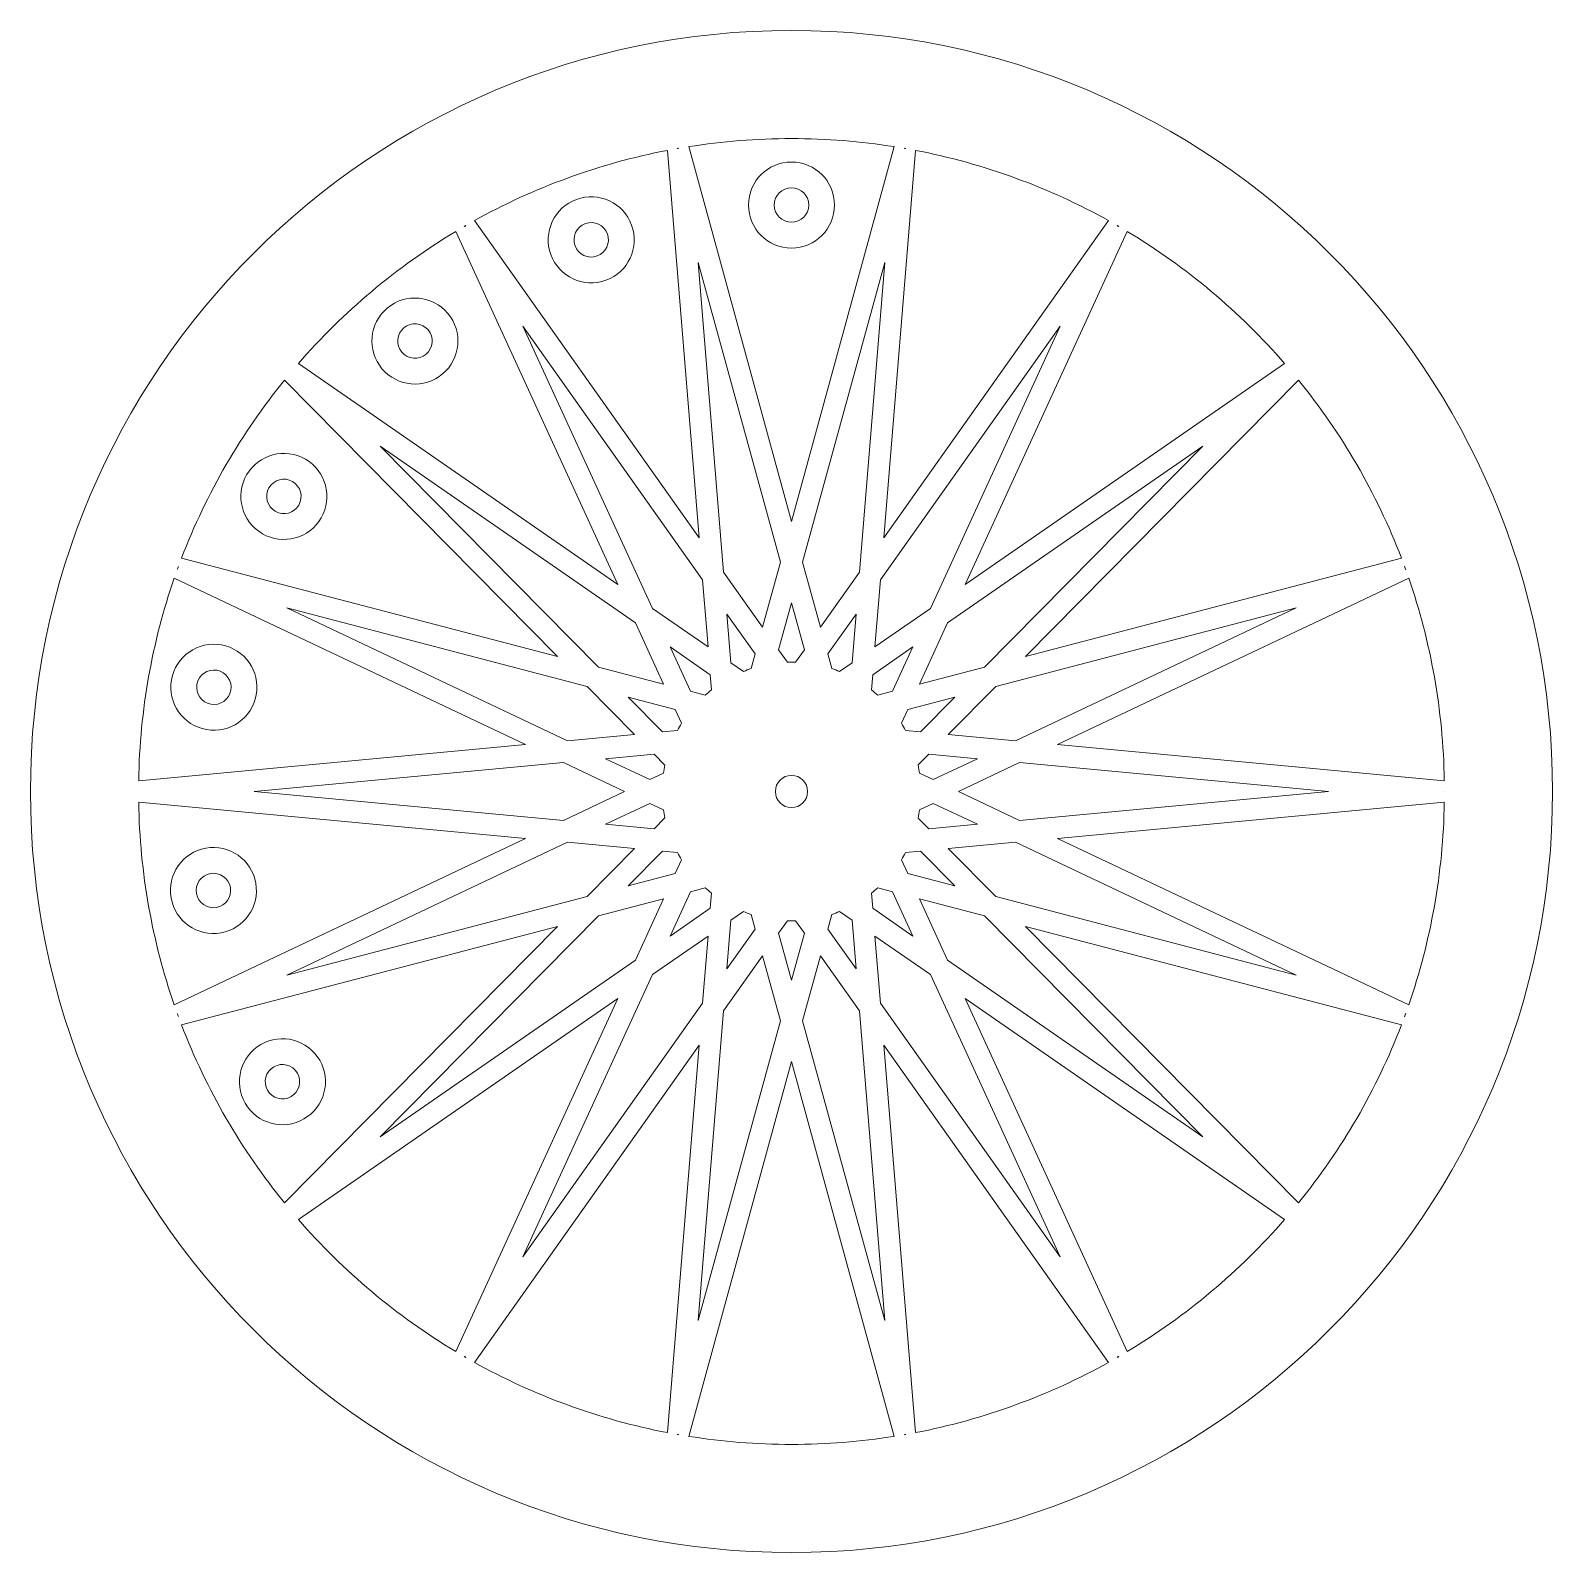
# Model space of a CAD drawing. Header units: millimetres. Extents: x -291 to 272, y -361 to 387.
# Drawn here: x -280.1 to -138.6, y 97.8 to 239.4 of the extents above; entities that cross this region are included whole.
import ezdxf

# ---------------------------------------------------------------- set-up
doc = ezdxf.new("R2010")
doc.units = ezdxf.units.MM
doc.header["$MEASUREMENT"] = 0
doc.layers.add('ChristianiaBike', color=7, linetype='Continuous')

msp = doc.modelspace()

# ---------------------------------------------------------------- linework, layer by layer
at = {"layer": 'ChristianiaBike', "color": 1, "lineweight": 9}
for points, knots in [([(-209.3331, 239.3659), (-248.417, 239.3659), (-280.1002, 207.6821), (-280.1002, 168.5988), (-280.1002, 168.5988), (-280.1002, 129.5156), (-248.417, 97.8318), (-209.3331, 97.8318), (-209.3331, 97.8318), (-170.2485, 97.8318), (-138.5657, 129.5156), (-138.5657, 168.5988), (-138.5657, 168.5988), (-138.5657, 207.6821), (-170.2485, 239.3659), (-209.3331, 239.3659)], [0, 0, 0, 0, 0.2, 0.2, 0.2, 0.2, 0.4, 0.4, 0.4, 0.4, 0.6, 0.6, 0.6, 0.6, 1, 1, 1, 1]), ([(-218.8861, 228.5618), (-215.7734, 229.0537), (-212.5836, 229.3121), (-209.3331, 229.3121), (-209.3331, 229.3121), (-206.0823, 229.3121), (-202.8922, 229.0537), (-199.7799, 228.5618)], [0, 0, 0, 0, 0.33333333, 0.33333333, 0.33333333, 0.33333333, 1, 1, 1, 1]), ([(-219.8035, 228.4095), (-219.8035, 228.4095), (-219.8758, 228.3898), (-219.8758, 228.3898), (-219.8758, 228.3898), (-219.8758, 228.3898), (-219.9688, 228.3823), (-219.9688, 228.3823)], [0, 0, 0, 0, 0.33333333, 0.33333333, 0.33333333, 0.33333333, 1, 1, 1, 1]), ([(-199.7799, 228.5618), (-199.7799, 228.5618), (-209.3331, 193.7143), (-209.3331, 193.7143), (-209.3331, 193.7143), (-209.3331, 193.7143), (-218.8861, 228.5618), (-218.8861, 228.5618)], [0, 0, 0, 0, 0.33333333, 0.33333333, 0.33333333, 0.33333333, 1, 1, 1, 1]), ([(-179.8469, 221.6788), (-179.8469, 221.6788), (-200.7438, 192.1977), (-200.7438, 192.1977), (-200.7438, 192.1977), (-200.7438, 192.1977), (-197.8014, 228.2135), (-197.8014, 228.2135)], [0, 0, 0, 0, 0.33333333, 0.33333333, 0.33333333, 0.33333333, 1, 1, 1, 1]), ([(-209.3331, 227.132), (-211.5421, 227.132), (-213.3329, 225.3409), (-213.3329, 223.1319), (-213.3329, 223.1319), (-213.3329, 220.923), (-211.5421, 219.1318), (-209.3331, 219.1318), (-209.3331, 219.1318), (-207.1238, 219.1318), (-205.333, 220.923), (-205.333, 223.1319), (-205.333, 223.1319), (-205.333, 225.3409), (-207.1238, 227.132), (-209.3331, 227.132)], [0, 0, 0, 0, 0.2, 0.2, 0.2, 0.2, 0.4, 0.4, 0.4, 0.4, 0.6, 0.6, 0.6, 0.6, 1, 1, 1, 1]), ([(-229.3233, 223.6549), (-231.399, 222.8994), (-232.4694, 220.6039), (-231.7135, 218.5279), (-231.7135, 218.5279), (-230.958, 216.4522), (-228.6629, 215.3818), (-226.5869, 216.1374), (-226.5869, 216.1374), (-224.5108, 216.8929), (-223.4408, 219.1883), (-224.1963, 221.264), (-224.1963, 221.264), (-224.9518, 223.34), (-227.2473, 224.4108), (-229.3233, 223.6549)], [0, 0, 0, 0, 0.2, 0.2, 0.2, 0.2, 0.4, 0.4, 0.4, 0.4, 0.6, 0.6, 0.6, 0.6, 1, 1, 1, 1]), ([(-209.3331, 221.532), (-210.2165, 221.532), (-210.933, 222.2483), (-210.933, 223.1319), (-210.933, 223.1319), (-210.933, 224.0156), (-210.2165, 224.7319), (-209.3331, 224.7319), (-209.3331, 224.7319), (-208.4491, 224.7319), (-207.7329, 224.0156), (-207.7329, 223.1319), (-207.7329, 223.1319), (-207.7329, 222.2483), (-208.4491, 221.532), (-209.3331, 221.532)], [0, 0, 0, 0, 0.2, 0.2, 0.2, 0.2, 0.4, 0.4, 0.4, 0.4, 0.6, 0.6, 0.6, 0.6, 1, 1, 1, 1]), ([(-239.6098, 221.2347), (-239.6098, 221.2347), (-239.6896, 221.1782), (-239.6896, 221.1782), (-239.6896, 221.1782), (-239.6896, 221.1782), (-239.7611, 221.1455), (-239.7611, 221.1455)], [0, 0, 0, 0, 0.33333333, 0.33333333, 0.33333333, 0.33333333, 1, 1, 1, 1]), ([(-227.4078, 218.3929), (-228.2381, 218.0908), (-229.1562, 218.5186), (-229.4583, 219.3489), (-229.4583, 219.3489), (-229.7608, 220.1795), (-229.3326, 221.0973), (-228.5023, 221.3994), (-228.5023, 221.3994), (-227.6717, 221.7015), (-226.7536, 221.274), (-226.4515, 220.4434), (-226.4515, 220.4434), (-226.149, 219.6131), (-226.5776, 218.6953), (-227.4078, 218.3929)], [0, 0, 0, 0, 0.2, 0.2, 0.2, 0.2, 0.4, 0.4, 0.4, 0.4, 0.6, 0.6, 0.6, 0.6, 1, 1, 1, 1]), ([(-178.8964, 221.1403), (-178.8964, 221.1403), (-178.9763, 221.1772), (-178.9763, 221.1772), (-178.9763, 221.1772), (-178.9763, 221.1772), (-179.0659, 221.2406), (-179.0659, 221.2406)], [0, 0, 0, 0, 0.33333333, 0.33333333, 0.33333333, 0.33333333, 1, 1, 1, 1]), ([(-240.5586, 220.6739), (-240.5586, 220.6739), (-225.4769, 187.8383), (-225.4769, 187.8383), (-225.4769, 187.8383), (-225.4769, 187.8383), (-255.1896, 208.389), (-255.1896, 208.389)], [0, 0, 0, 0, 0.33333333, 0.33333333, 0.33333333, 0.33333333, 1, 1, 1, 1]), ([(-163.4762, 208.3887), (-163.4762, 208.3887), (-193.1908, 187.8366), (-193.1908, 187.8366), (-193.1908, 187.8366), (-193.1908, 187.8366), (-178.1075, 220.6739), (-178.1075, 220.6739)], [0, 0, 0, 0, 0.33333333, 0.33333333, 0.33333333, 0.33333333, 1, 1, 1, 1]), ([(-212.0279, 183.8833), (-212.0279, 183.8833), (-215.6549, 189.0003), (-215.6549, 189.0003), (-215.6549, 189.0003), (-215.6549, 189.0003), (-218.0065, 217.7882), (-218.0065, 217.7882), (-218.0065, 217.7882), (-218.0065, 217.7882), (-210.3701, 189.9319), (-210.3701, 189.9319), (-210.3701, 189.9319), (-210.3701, 189.9319), (-212.0279, 183.8833), (-212.0279, 183.8833)], [0, 0, 0, 0, 0.2, 0.2, 0.2, 0.2, 0.4, 0.4, 0.4, 0.4, 0.6, 0.6, 0.6, 0.6, 1, 1, 1, 1]), ([(-203.0121, 188.9979), (-203.0121, 188.9979), (-206.6377, 183.8827), (-206.6377, 183.8827), (-206.6377, 183.8827), (-206.6377, 183.8827), (-208.2962, 189.9319), (-208.2962, 189.9319), (-208.2962, 189.9319), (-208.2962, 189.9319), (-200.6598, 217.7872), (-200.6598, 217.7872), (-200.6598, 217.7872), (-200.6598, 217.7872), (-203.0121, 188.9979), (-203.0121, 188.9979)], [0, 0, 0, 0, 0.2, 0.2, 0.2, 0.2, 0.4, 0.4, 0.4, 0.4, 0.6, 0.6, 0.6, 0.6, 1, 1, 1, 1]), ([(-246.9188, 213.5504), (-248.6106, 212.1307), (-248.8315, 209.6075), (-247.4111, 207.9149), (-247.4111, 207.9149), (-245.9913, 206.2234), (-243.4685, 206.0023), (-241.7759, 207.4223), (-241.7759, 207.4223), (-240.0837, 208.8424), (-239.8632, 211.3656), (-241.2833, 213.0571), (-241.2833, 213.0571), (-242.703, 214.7497), (-245.2266, 214.9712), (-246.9188, 213.5504)], [0, 0, 0, 0, 0.2, 0.2, 0.2, 0.2, 0.4, 0.4, 0.4, 0.4, 0.6, 0.6, 0.6, 0.6, 1, 1, 1, 1]), ([(-243.319, 209.261), (-243.996, 208.6932), (-245.0047, 208.7811), (-245.5728, 209.458), (-245.5728, 209.458), (-246.1412, 210.135), (-246.0527, 211.1441), (-245.3757, 211.7121), (-245.3757, 211.7121), (-244.6984, 212.2799), (-243.6897, 212.1924), (-243.1216, 211.5151), (-243.1216, 211.5151), (-242.5531, 210.8381), (-242.642, 209.829), (-243.319, 209.261)], [0, 0, 0, 0, 0.2, 0.2, 0.2, 0.2, 0.4, 0.4, 0.4, 0.4, 0.6, 0.6, 0.6, 0.6, 1, 1, 1, 1]), ([(-217.6038, 188.2907), (-217.6038, 188.2907), (-217.0932, 182.0395), (-217.0932, 182.0395), (-217.0932, 182.0395), (-217.0932, 182.0395), (-222.2516, 185.6073), (-222.2516, 185.6073), (-222.2516, 185.6073), (-222.2516, 185.6073), (-234.3073, 211.8555), (-234.3073, 211.8555), (-234.3073, 211.8555), (-234.3073, 211.8555), (-217.6038, 188.2907), (-217.6038, 188.2907)], [0, 0, 0, 0, 0.2, 0.2, 0.2, 0.2, 0.4, 0.4, 0.4, 0.4, 0.6, 0.6, 0.6, 0.6, 1, 1, 1, 1]), ([(-196.4161, 185.6056), (-196.4161, 185.6056), (-201.5741, 182.0382), (-201.5741, 182.0382), (-201.5741, 182.0382), (-201.5741, 182.0382), (-201.0635, 188.2883), (-201.0635, 188.2883), (-201.0635, 188.2883), (-201.0635, 188.2883), (-184.3596, 211.8534), (-184.3596, 211.8534), (-184.3596, 211.8534), (-184.3596, 211.8534), (-196.4161, 185.6056), (-196.4161, 185.6056)], [0, 0, 0, 0, 0.2, 0.2, 0.2, 0.2, 0.4, 0.4, 0.4, 0.4, 0.6, 0.6, 0.6, 0.6, 1, 1, 1, 1]), ([(-256.4805, 206.8477), (-256.4805, 206.8477), (-231.0841, 181.1569), (-231.0841, 181.1569), (-231.0841, 181.1569), (-231.0841, 181.1569), (-266.0448, 190.3091), (-266.0448, 190.3091)], [0, 0, 0, 0, 0.33333333, 0.33333333, 0.33333333, 0.33333333, 1, 1, 1, 1]), ([(-152.6207, 190.3081), (-152.6207, 190.3081), (-187.5839, 181.1555), (-187.5839, 181.1555), (-187.5839, 181.1555), (-187.5839, 181.1555), (-162.1853, 206.8477), (-162.1853, 206.8477)], [0, 0, 0, 0, 0.33333333, 0.33333333, 0.33333333, 0.33333333, 1, 1, 1, 1]), ([(-259.997, 198.0375), (-261.1012, 196.1245), (-260.446, 193.6781), (-258.5322, 192.5733), (-258.5322, 192.5733), (-256.6195, 191.4694), (-254.1735, 192.1247), (-253.0683, 194.0378), (-253.0683, 194.0378), (-251.9638, 195.9512), (-252.6197, 198.3975), (-254.5328, 199.5013), (-254.5328, 199.5013), (-256.4458, 200.6062), (-258.8926, 199.9513), (-259.997, 198.0375)], [0, 0, 0, 0, 0.2, 0.2, 0.2, 0.2, 0.4, 0.4, 0.4, 0.4, 0.6, 0.6, 0.6, 0.6, 1, 1, 1, 1]), ([(-221.2225, 178.5752), (-221.2225, 178.5752), (-227.2896, 180.1633), (-227.2896, 180.1633), (-227.2896, 180.1633), (-227.2896, 180.1633), (-247.5959, 200.7054), (-247.5959, 200.7054), (-247.5959, 200.7054), (-247.5959, 200.7054), (-223.8404, 184.2747), (-223.8404, 184.2747), (-223.8404, 184.2747), (-223.8404, 184.2747), (-221.2225, 178.5752), (-221.2225, 178.5752)], [0, 0, 0, 0, 0.2, 0.2, 0.2, 0.2, 0.4, 0.4, 0.4, 0.4, 0.6, 0.6, 0.6, 0.6, 1, 1, 1, 1]), ([(-191.3787, 180.1623), (-191.3787, 180.1623), (-197.4451, 178.5741), (-197.4451, 178.5741), (-197.4451, 178.5741), (-197.4451, 178.5741), (-194.8272, 184.273), (-194.8272, 184.273), (-194.8272, 184.273), (-194.8272, 184.273), (-171.0712, 200.7037), (-171.0712, 200.7037), (-171.0712, 200.7037), (-171.0712, 200.7037), (-191.3787, 180.1623), (-191.3787, 180.1623)], [0, 0, 0, 0, 0.2, 0.2, 0.2, 0.2, 0.4, 0.4, 0.4, 0.4, 0.6, 0.6, 0.6, 0.6, 1, 1, 1, 1]), ([(-255.1474, 195.2381), (-255.5894, 194.4729), (-256.5671, 194.2104), (-257.3326, 194.652), (-257.3326, 194.652), (-258.0981, 195.094), (-258.3599, 196.0724), (-257.9183, 196.8379), (-257.9183, 196.8379), (-257.4759, 197.6028), (-256.4982, 197.8656), (-255.7327, 197.4236), (-255.7327, 197.4236), (-254.9672, 196.9819), (-254.7054, 196.0032), (-255.1474, 195.2381)], [0, 0, 0, 0, 0.2, 0.2, 0.2, 0.2, 0.4, 0.4, 0.4, 0.4, 0.6, 0.6, 0.6, 0.6, 1, 1, 1, 1]), ([(-266.3448, 189.5202), (-266.3448, 189.5202), (-266.3855, 189.3645), (-266.3855, 189.3645), (-266.3855, 189.3645), (-266.3855, 189.3645), (-266.4456, 189.2377), (-266.4456, 189.2377)], [0, 0, 0, 0, 0.33333333, 0.33333333, 0.33333333, 0.33333333, 1, 1, 1, 1]), ([(-148.6319, 169.6034), (-148.6319, 169.6034), (-184.6008, 172.9596), (-184.6008, 172.9596), (-184.6008, 172.9596), (-184.6008, 172.9596), (-151.933, 188.4219), (-151.933, 188.4219)], [0, 0, 0, 0, 0.33333333, 0.33333333, 0.33333333, 0.33333333, 1, 1, 1, 1]), ([(-223.9176, 173.9074), (-223.9176, 173.9074), (-230.1618, 173.3248), (-230.1618, 173.3248), (-230.1618, 173.3248), (-230.1618, 173.3248), (-256.2693, 185.6827), (-256.2693, 185.6827), (-256.2693, 185.6827), (-256.2693, 185.6827), (-228.327, 178.3678), (-228.327, 178.3678), (-228.327, 178.3678), (-228.327, 178.3678), (-223.9176, 173.9074), (-223.9176, 173.9074)], [0, 0, 0, 0, 0.2, 0.2, 0.2, 0.2, 0.4, 0.4, 0.4, 0.4, 0.6, 0.6, 0.6, 0.6, 1, 1, 1, 1]), ([(-209.7121, 180.6157), (-209.7121, 180.6157), (-210.5327, 181.7736), (-210.5327, 181.7736), (-210.5327, 181.7736), (-210.5327, 181.7736), (-209.3331, 186.1495), (-209.3331, 186.1495), (-209.3331, 186.1495), (-209.3331, 186.1495), (-208.1336, 181.7732), (-208.1336, 181.7732)], [0, 0, 0, 0, 0.25, 0.25, 0.25, 0.25, 0.5, 0.5, 0.5, 0.5, 1, 1, 1, 1]), ([(-188.5061, 173.3241), (-188.5061, 173.3241), (-194.7501, 173.9067), (-194.7501, 173.9067), (-194.7501, 173.9067), (-194.7501, 173.9067), (-190.341, 178.3664), (-190.341, 178.3664), (-190.341, 178.3664), (-190.341, 178.3664), (-162.3992, 185.681), (-162.3992, 185.681), (-162.3992, 185.681), (-162.3992, 185.681), (-188.5061, 173.3241), (-188.5061, 173.3241)], [0, 0, 0, 0, 0.2, 0.2, 0.2, 0.2, 0.4, 0.4, 0.4, 0.4, 0.6, 0.6, 0.6, 0.6, 1, 1, 1, 1]), ([(-213.8025, 179.7637), (-213.8025, 179.7637), (-214.9666, 180.5688), (-214.9666, 180.5688), (-214.9666, 180.5688), (-214.9666, 180.5688), (-215.3359, 185.0912), (-215.3359, 185.0912), (-215.3359, 185.0912), (-215.3359, 185.0912), (-212.7117, 181.3891), (-212.7117, 181.3891), (-212.7117, 181.3891), (-212.7117, 181.3891), (-213.0855, 180.0248), (-213.0855, 180.0248)], [0, 0, 0, 0, 0.2, 0.2, 0.2, 0.2, 0.4, 0.4, 0.4, 0.4, 0.6, 0.6, 0.6, 0.6, 1, 1, 1, 1]), ([(-205.5801, 180.0248), (-205.5801, 180.0248), (-205.9542, 181.3888), (-205.9542, 181.3888), (-205.9542, 181.3888), (-205.9542, 181.3888), (-203.3314, 185.0888), (-203.3314, 185.0888), (-203.3314, 185.0888), (-203.3314, 185.0888), (-203.7011, 180.5671), (-203.7011, 180.5671)], [0, 0, 0, 0, 0.25, 0.25, 0.25, 0.25, 0.5, 0.5, 0.5, 0.5, 1, 1, 1, 1]), ([(-266.981, 178.9869), (-267.364, 176.8116), (-265.9116, 174.737), (-263.7357, 174.3535), (-263.7357, 174.3535), (-261.5605, 173.9704), (-259.4862, 175.4225), (-259.102, 177.5981), (-259.102, 177.5981), (-258.7182, 179.774), (-260.1717, 181.8483), (-262.3466, 182.2314), (-262.3466, 182.2314), (-264.5225, 182.6156), (-266.5975, 181.1631), (-266.981, 178.9869)], [0, 0, 0, 0, 0.2, 0.2, 0.2, 0.2, 0.4, 0.4, 0.4, 0.4, 0.6, 0.6, 0.6, 0.6, 1, 1, 1, 1]), ([(-217.3495, 177.5612), (-217.3495, 177.5612), (-218.7207, 177.9206), (-218.7207, 177.9206), (-218.7207, 177.9206), (-218.7207, 177.9206), (-220.6145, 182.0437), (-220.6145, 182.0437), (-220.6145, 182.0437), (-220.6145, 182.0437), (-216.8827, 179.4626), (-216.8827, 179.4626), (-216.8827, 179.4626), (-216.8827, 179.4626), (-216.7673, 178.0484), (-216.7673, 178.0484)], [0, 0, 0, 0, 0.2, 0.2, 0.2, 0.2, 0.4, 0.4, 0.4, 0.4, 0.6, 0.6, 0.6, 0.6, 1, 1, 1, 1]), ([(-201.9, 178.0494), (-201.9, 178.0494), (-201.7846, 179.4612), (-201.7846, 179.4612), (-201.7846, 179.4612), (-201.7846, 179.4612), (-198.0532, 182.0419), (-198.0532, 182.0419), (-198.0532, 182.0419), (-198.0532, 182.0419), (-199.9466, 177.9192), (-199.9466, 177.9192)], [0, 0, 0, 0, 0.25, 0.25, 0.25, 0.25, 0.5, 0.5, 0.5, 0.5, 1, 1, 1, 1]), ([(-261.466, 178.015), (-261.6197, 177.1448), (-262.4489, 176.5639), (-263.3192, 176.7169), (-263.3192, 176.7169), (-264.1897, 176.8705), (-264.7706, 177.7001), (-264.6173, 178.5707), (-264.6173, 178.5707), (-264.4633, 179.4406), (-263.6344, 180.0221), (-262.7638, 179.8688), (-262.7638, 179.8688), (-261.8932, 179.7155), (-261.3127, 178.8852), (-261.466, 178.015)], [0, 0, 0, 0, 0.2, 0.2, 0.2, 0.2, 0.4, 0.4, 0.4, 0.4, 0.6, 0.6, 0.6, 0.6, 1, 1, 1, 1]), ([(-208.9538, 180.6157), (-209.0803, 180.6195), (-209.2057, 180.6253), (-209.3331, 180.6253), (-209.3331, 180.6253), (-209.4599, 180.6253), (-209.5857, 180.6195), (-209.7121, 180.6157)], [0, 0, 0, 0, 0.33333333, 0.33333333, 0.33333333, 0.33333333, 1, 1, 1, 1]), ([(-224.5322, 177.3745), (-224.5322, 177.3745), (-220.1431, 176.2256), (-220.1431, 176.2256), (-220.1431, 176.2256), (-220.1431, 176.2256), (-219.552, 174.9385), (-219.552, 174.9385)], [0, 0, 0, 0, 0.33333333, 0.33333333, 0.33333333, 0.33333333, 1, 1, 1, 1]), ([(-219.9347, 174.2788), (-219.9347, 174.2788), (-221.3424, 174.1475), (-221.3424, 174.1475), (-221.3424, 174.1475), (-221.3424, 174.1475), (-224.5322, 177.3745), (-224.5322, 177.3745)], [0, 0, 0, 0, 0.33333333, 0.33333333, 0.33333333, 0.33333333, 1, 1, 1, 1]), ([(-199.115, 174.9395), (-199.115, 174.9395), (-198.5245, 176.2242), (-198.5245, 176.2242), (-198.5245, 176.2242), (-198.5245, 176.2242), (-194.1354, 177.3731), (-194.1354, 177.3731), (-194.1354, 177.3731), (-194.1354, 177.3731), (-197.3249, 174.1468), (-197.3249, 174.1468)], [0, 0, 0, 0, 0.25, 0.25, 0.25, 0.25, 0.5, 0.5, 0.5, 0.5, 1, 1, 1, 1]), ([(-224.854, 168.5992), (-224.854, 168.5992), (-230.5225, 165.9158), (-230.5225, 165.9158), (-230.5225, 165.9158), (-230.5225, 165.9158), (-259.2827, 168.5992), (-259.2827, 168.5992), (-259.2827, 168.5992), (-259.2827, 168.5992), (-230.5225, 171.2826), (-230.5225, 171.2826), (-230.5225, 171.2826), (-230.5225, 171.2826), (-224.854, 168.5992), (-224.854, 168.5992)], [0, 0, 0, 0, 0.2, 0.2, 0.2, 0.2, 0.4, 0.4, 0.4, 0.4, 0.6, 0.6, 0.6, 0.6, 1, 1, 1, 1]), ([(-221.2359, 170.3114), (-221.2359, 170.3114), (-222.5161, 169.7058), (-222.5161, 169.7058), (-222.5161, 169.7058), (-222.5161, 169.7058), (-226.6172, 171.6467), (-226.6172, 171.6467), (-226.6172, 171.6467), (-226.6172, 171.6467), (-222.0996, 172.0684), (-222.0996, 172.0684), (-222.0996, 172.0684), (-222.0996, 172.0684), (-221.1057, 171.0628), (-221.1057, 171.0628)], [0, 0, 0, 0, 0.2, 0.2, 0.2, 0.2, 0.4, 0.4, 0.4, 0.4, 0.6, 0.6, 0.6, 0.6, 1, 1, 1, 1]), ([(-196.568, 172.0677), (-196.568, 172.0677), (-192.0512, 171.6464), (-192.0512, 171.6464), (-192.0512, 171.6464), (-192.0512, 171.6464), (-196.1519, 169.7054), (-196.1519, 169.7054), (-196.1519, 169.7054), (-196.1519, 169.7054), (-197.43, 170.3104), (-197.43, 170.3104)], [0, 0, 0, 0, 0.25, 0.25, 0.25, 0.25, 0.5, 0.5, 0.5, 0.5, 1, 1, 1, 1]), ([(-193.8143, 168.5988), (-193.8143, 168.5988), (-188.1451, 171.2819), (-188.1451, 171.2819), (-188.1451, 171.2819), (-188.1451, 171.2819), (-159.3855, 168.5981), (-159.3855, 168.5981), (-159.3855, 168.5981), (-159.3855, 168.5981), (-188.1458, 165.9154), (-188.1458, 165.9154), (-188.1458, 165.9154), (-188.1458, 165.9154), (-193.8143, 168.5988), (-193.8143, 168.5988)], [0, 0, 0, 0, 0.2, 0.2, 0.2, 0.2, 0.4, 0.4, 0.4, 0.4, 0.6, 0.6, 0.6, 0.6, 1, 1, 1, 1]), ([(-207.8331, 168.5988), (-207.8331, 167.7703), (-208.5046, 167.0988), (-209.3331, 167.0988), (-209.3331, 167.0988), (-210.1613, 167.0988), (-210.8331, 167.7703), (-210.8331, 168.5988), (-210.8331, 168.5988), (-210.8331, 169.4274), (-210.1613, 170.0988), (-209.3331, 170.0988), (-209.3331, 170.0988), (-208.5046, 170.0988), (-207.8331, 169.4274), (-207.8331, 168.5988)], [0, 0, 0, 0, 0.2, 0.2, 0.2, 0.2, 0.4, 0.4, 0.4, 0.4, 0.6, 0.6, 0.6, 0.6, 1, 1, 1, 1]), ([(-148.6195, 168.5885), (-148.6195, 168.5885), (-148.6202, 168.5981), (-148.6202, 168.5981), (-148.6202, 168.5981), (-148.6202, 168.5981), (-148.6195, 168.6078), (-148.6195, 168.6078)], [0, 0, 0, 0, 0.33333333, 0.33333333, 0.33333333, 0.33333333, 1, 1, 1, 1]), ([(-270.0336, 167.5936), (-270.0336, 167.5936), (-234.0672, 164.238), (-234.0672, 164.238), (-234.0672, 164.238), (-234.0672, 164.238), (-266.7329, 148.7758), (-266.7329, 148.7758)], [0, 0, 0, 0, 0.33333333, 0.33333333, 0.33333333, 0.33333333, 1, 1, 1, 1]), ([(-221.1057, 166.1353), (-221.1057, 166.1353), (-222.0996, 165.13), (-222.0996, 165.13), (-222.0996, 165.13), (-222.0996, 165.13), (-226.6168, 165.5513), (-226.6168, 165.5513), (-226.6168, 165.5513), (-226.6168, 165.5513), (-222.5161, 167.4926), (-222.5161, 167.4926)], [0, 0, 0, 0, 0.25, 0.25, 0.25, 0.25, 0.5, 0.5, 0.5, 0.5, 1, 1, 1, 1]), ([(-197.43, 166.8873), (-197.43, 166.8873), (-196.1519, 167.4923), (-196.1519, 167.4923), (-196.1519, 167.4923), (-196.1519, 167.4923), (-192.0512, 165.5513), (-192.0512, 165.5513), (-192.0512, 165.5513), (-192.0512, 165.5513), (-196.5684, 165.1296), (-196.5684, 165.1296), (-196.5684, 165.1296), (-196.5684, 165.1296), (-197.5606, 166.1335), (-197.5606, 166.1335)], [0, 0, 0, 0, 0.2, 0.2, 0.2, 0.2, 0.4, 0.4, 0.4, 0.4, 0.6, 0.6, 0.6, 0.6, 1, 1, 1, 1]), ([(-267.0278, 158.6966), (-266.644, 156.5217), (-264.5694, 155.0686), (-262.3935, 155.4527), (-262.3935, 155.4527), (-260.2186, 155.8365), (-258.7661, 157.9108), (-259.1489, 160.0864), (-259.1489, 160.0864), (-259.5326, 162.2623), (-261.608, 163.7144), (-263.7825, 163.3306), (-263.7825, 163.3306), (-265.9588, 162.9475), (-267.4119, 160.8729), (-267.0278, 158.6966)], [0, 0, 0, 0, 0.2, 0.2, 0.2, 0.2, 0.4, 0.4, 0.4, 0.4, 0.6, 0.6, 0.6, 0.6, 1, 1, 1, 1]), ([(-230.1615, 163.8735), (-230.1615, 163.8735), (-223.9176, 163.291), (-223.9176, 163.291), (-223.9176, 163.291), (-223.9176, 163.291), (-228.3266, 158.831), (-228.3266, 158.831), (-228.3266, 158.831), (-228.3266, 158.831), (-256.2689, 151.516), (-256.2689, 151.516), (-256.2689, 151.516), (-256.2689, 151.516), (-230.1615, 163.8735), (-230.1615, 163.8735)], [0, 0, 0, 0, 0.2, 0.2, 0.2, 0.2, 0.4, 0.4, 0.4, 0.4, 0.6, 0.6, 0.6, 0.6, 1, 1, 1, 1]), ([(-219.552, 162.2599), (-219.552, 162.2599), (-220.1431, 160.9735), (-220.1431, 160.9735), (-220.1431, 160.9735), (-220.1431, 160.9735), (-224.5319, 159.8242), (-224.5319, 159.8242), (-224.5319, 159.8242), (-224.5319, 159.8242), (-221.3424, 163.0509), (-221.3424, 163.0509)], [0, 0, 0, 0, 0.25, 0.25, 0.25, 0.25, 0.5, 0.5, 0.5, 0.5, 1, 1, 1, 1]), ([(-198.7312, 162.9193), (-198.7312, 162.9193), (-197.3256, 163.0505), (-197.3256, 163.0505), (-197.3256, 163.0505), (-197.3256, 163.0505), (-194.1361, 159.8242), (-194.1361, 159.8242), (-194.1361, 159.8242), (-194.1361, 159.8242), (-198.5245, 160.9731), (-198.5245, 160.9731)], [0, 0, 0, 0, 0.25, 0.25, 0.25, 0.25, 0.5, 0.5, 0.5, 0.5, 1, 1, 1, 1]), ([(-194.7501, 163.2906), (-194.7501, 163.2906), (-188.5065, 163.8732), (-188.5065, 163.8732), (-188.5065, 163.8732), (-188.5065, 163.8732), (-162.3992, 151.5153), (-162.3992, 151.5153), (-162.3992, 151.5153), (-162.3992, 151.5153), (-190.341, 158.8306), (-190.341, 158.8306), (-190.341, 158.8306), (-190.341, 158.8306), (-194.7501, 163.2906), (-194.7501, 163.2906)], [0, 0, 0, 0, 0.2, 0.2, 0.2, 0.2, 0.4, 0.4, 0.4, 0.4, 0.6, 0.6, 0.6, 0.6, 1, 1, 1, 1]), ([(-261.5132, 159.6695), (-261.3599, 158.7992), (-261.9404, 157.9697), (-262.8107, 157.816), (-262.8107, 157.816), (-263.6812, 157.6627), (-264.5108, 158.2432), (-264.6645, 159.1138), (-264.6645, 159.1138), (-264.8171, 159.984), (-264.2373, 160.814), (-263.3667, 160.9679), (-263.3667, 160.9679), (-262.4961, 161.1216), (-261.6665, 160.5397), (-261.5132, 159.6695)], [0, 0, 0, 0, 0.2, 0.2, 0.2, 0.2, 0.4, 0.4, 0.4, 0.4, 0.6, 0.6, 0.6, 0.6, 1, 1, 1, 1]), ([(-227.289, 157.035), (-227.289, 157.035), (-221.2221, 158.6232), (-221.2221, 158.6232), (-221.2221, 158.6232), (-221.2221, 158.6232), (-223.8401, 152.924), (-223.8401, 152.924), (-223.8401, 152.924), (-223.8401, 152.924), (-247.5959, 136.493), (-247.5959, 136.493), (-247.5959, 136.493), (-247.5959, 136.493), (-227.289, 157.035), (-227.289, 157.035)], [0, 0, 0, 0, 0.2, 0.2, 0.2, 0.2, 0.4, 0.4, 0.4, 0.4, 0.6, 0.6, 0.6, 0.6, 1, 1, 1, 1]), ([(-216.7677, 159.1496), (-216.7677, 159.1496), (-216.8827, 157.7361), (-216.8827, 157.7361), (-216.8827, 157.7361), (-216.8827, 157.7361), (-220.6145, 155.1551), (-220.6145, 155.1551), (-220.6145, 155.1551), (-220.6145, 155.1551), (-218.7207, 159.2785), (-218.7207, 159.2785)], [0, 0, 0, 0, 0.25, 0.25, 0.25, 0.25, 0.5, 0.5, 0.5, 0.5, 1, 1, 1, 1]), ([(-201.3161, 159.6368), (-201.3161, 159.6368), (-199.9466, 159.2781), (-199.9466, 159.2781), (-199.9466, 159.2781), (-199.9466, 159.2781), (-198.0532, 155.1551), (-198.0532, 155.1551), (-198.0532, 155.1551), (-198.0532, 155.1551), (-201.7846, 157.7361), (-201.7846, 157.7361), (-201.7846, 157.7361), (-201.7846, 157.7361), (-201.9, 159.1483), (-201.9, 159.1483)], [0, 0, 0, 0, 0.2, 0.2, 0.2, 0.2, 0.4, 0.4, 0.4, 0.4, 0.6, 0.6, 0.6, 0.6, 1, 1, 1, 1]), ([(-197.4451, 158.6232), (-197.4451, 158.6232), (-191.3787, 157.035), (-191.3787, 157.035), (-191.3787, 157.035), (-191.3787, 157.035), (-171.0719, 136.493), (-171.0719, 136.493), (-171.0719, 136.493), (-171.0719, 136.493), (-194.8272, 152.924), (-194.8272, 152.924), (-194.8272, 152.924), (-194.8272, 152.924), (-197.4451, 158.6232), (-197.4451, 158.6232)], [0, 0, 0, 0, 0.2, 0.2, 0.2, 0.2, 0.4, 0.4, 0.4, 0.4, 0.6, 0.6, 0.6, 0.6, 1, 1, 1, 1]), ([(-212.7121, 155.8093), (-212.7121, 155.8093), (-215.3359, 152.1075), (-215.3359, 152.1075), (-215.3359, 152.1075), (-215.3359, 152.1075), (-214.9666, 156.6299), (-214.9666, 156.6299), (-214.9666, 156.6299), (-214.9666, 156.6299), (-213.8035, 157.4343), (-213.8035, 157.4343)], [0, 0, 0, 0, 0.25, 0.25, 0.25, 0.25, 0.5, 0.5, 0.5, 0.5, 1, 1, 1, 1]), ([(-203.3314, 152.1079), (-203.3314, 152.1079), (-205.9549, 155.8093), (-205.9549, 155.8093), (-205.9549, 155.8093), (-205.9549, 155.8093), (-205.5814, 157.1725), (-205.5814, 157.1725)], [0, 0, 0, 0, 0.33333333, 0.33333333, 0.33333333, 0.33333333, 1, 1, 1, 1]), ([(-204.8635, 157.434), (-204.8635, 157.434), (-203.7011, 156.6299), (-203.7011, 156.6299), (-203.7011, 156.6299), (-203.7011, 156.6299), (-203.3314, 152.1079), (-203.3314, 152.1079)], [0, 0, 0, 0, 0.33333333, 0.33333333, 0.33333333, 0.33333333, 1, 1, 1, 1]), ([(-266.0451, 146.8892), (-266.0451, 146.8892), (-231.0837, 156.0418), (-231.0837, 156.0418), (-231.0837, 156.0418), (-231.0837, 156.0418), (-256.4808, 130.3504), (-256.4808, 130.3504)], [0, 0, 0, 0, 0.33333333, 0.33333333, 0.33333333, 0.33333333, 1, 1, 1, 1]), ([(-208.9542, 156.582), (-208.9542, 156.582), (-208.1342, 155.4248), (-208.1342, 155.4248), (-208.1342, 155.4248), (-208.1342, 155.4248), (-209.3338, 151.0492), (-209.3338, 151.0492), (-209.3338, 151.0492), (-209.3338, 151.0492), (-210.5334, 155.4248), (-210.5334, 155.4248)], [0, 0, 0, 0, 0.25, 0.25, 0.25, 0.25, 0.5, 0.5, 0.5, 0.5, 1, 1, 1, 1]), ([(-209.7128, 156.582), (-209.5867, 156.5782), (-209.4606, 156.5723), (-209.3331, 156.5723), (-209.3331, 156.5723), (-209.206, 156.5723), (-209.0803, 156.5782), (-208.9542, 156.582)], [0, 0, 0, 0, 0.33333333, 0.33333333, 0.33333333, 0.33333333, 1, 1, 1, 1]), ([(-162.1859, 130.3493), (-162.1859, 130.3493), (-187.5839, 156.0415), (-187.5839, 156.0415), (-187.5839, 156.0415), (-187.5839, 156.0415), (-152.6213, 146.8882), (-152.6213, 146.8882)], [0, 0, 0, 0, 0.33333333, 0.33333333, 0.33333333, 0.33333333, 1, 1, 1, 1]), ([(-222.2512, 151.5914), (-222.2512, 151.5914), (-217.0936, 155.1588), (-217.0936, 155.1588), (-217.0936, 155.1588), (-217.0936, 155.1588), (-217.6041, 148.9081), (-217.6041, 148.9081), (-217.6041, 148.9081), (-217.6041, 148.9081), (-234.3073, 125.3426), (-234.3073, 125.3426), (-234.3073, 125.3426), (-234.3073, 125.3426), (-222.2512, 151.5914), (-222.2512, 151.5914)], [0, 0, 0, 0, 0.2, 0.2, 0.2, 0.2, 0.4, 0.4, 0.4, 0.4, 0.6, 0.6, 0.6, 0.6, 1, 1, 1, 1]), ([(-201.0635, 148.9081), (-201.0635, 148.9081), (-201.5741, 155.1588), (-201.5741, 155.1588), (-201.5741, 155.1588), (-201.5741, 155.1588), (-196.4161, 151.5911), (-196.4161, 151.5911), (-196.4161, 151.5911), (-196.4161, 151.5911), (-184.36, 125.3429), (-184.36, 125.3429), (-184.36, 125.3429), (-184.36, 125.3429), (-201.0635, 148.9081), (-201.0635, 148.9081)], [0, 0, 0, 0, 0.2, 0.2, 0.2, 0.2, 0.4, 0.4, 0.4, 0.4, 0.6, 0.6, 0.6, 0.6, 1, 1, 1, 1]), ([(-215.6556, 148.1983), (-215.6556, 148.1983), (-212.0286, 153.315), (-212.0286, 153.315), (-212.0286, 153.315), (-212.0286, 153.315), (-210.3708, 147.2668), (-210.3708, 147.2668), (-210.3708, 147.2668), (-210.3708, 147.2668), (-218.0072, 119.4094), (-218.0072, 119.4094), (-218.0072, 119.4094), (-218.0072, 119.4094), (-215.6556, 148.1983), (-215.6556, 148.1983)], [0, 0, 0, 0, 0.2, 0.2, 0.2, 0.2, 0.4, 0.4, 0.4, 0.4, 0.6, 0.6, 0.6, 0.6, 1, 1, 1, 1]), ([(-206.6387, 153.315), (-206.6387, 153.315), (-203.0121, 148.1983), (-203.0121, 148.1983), (-203.0121, 148.1983), (-203.0121, 148.1983), (-200.6605, 119.4098), (-200.6605, 119.4098), (-200.6605, 119.4098), (-200.6605, 119.4098), (-208.2969, 147.2668), (-208.2969, 147.2668), (-208.2969, 147.2668), (-208.2969, 147.2668), (-206.6387, 153.315), (-206.6387, 153.315)], [0, 0, 0, 0, 0.2, 0.2, 0.2, 0.2, 0.4, 0.4, 0.4, 0.4, 0.6, 0.6, 0.6, 0.6, 1, 1, 1, 1]), ([(-255.1899, 128.809), (-255.1899, 128.809), (-225.4769, 149.3604), (-225.4769, 149.3604), (-225.4769, 149.3604), (-225.4769, 149.3604), (-240.5588, 116.5238), (-240.5588, 116.5238)], [0, 0, 0, 0, 0.33333333, 0.33333333, 0.33333333, 0.33333333, 1, 1, 1, 1]), ([(-178.1082, 116.5235), (-178.1082, 116.5235), (-193.1908, 149.36), (-193.1908, 149.36), (-193.1908, 149.36), (-193.1908, 149.36), (-163.4768, 128.808), (-163.4768, 128.808)], [0, 0, 0, 0, 0.33333333, 0.33333333, 0.33333333, 0.33333333, 1, 1, 1, 1]), ([(-152.3272, 147.6616), (-152.3272, 147.6616), (-152.2823, 147.8332), (-152.2823, 147.8332), (-152.2823, 147.8332), (-152.2823, 147.8332), (-152.2148, 147.9755), (-152.2148, 147.9755)], [0, 0, 0, 0, 0.33333333, 0.33333333, 0.33333333, 0.33333333, 1, 1, 1, 1]), ([(-260.1321, 139.6139), (-259.0276, 137.7015), (-256.5812, 137.0456), (-254.6678, 138.1507), (-254.6678, 138.1507), (-252.7555, 139.2553), (-252.1002, 141.7013), (-253.2037, 143.6147), (-253.2037, 143.6147), (-254.3085, 145.5281), (-256.7555, 146.183), (-258.6676, 145.0785), (-258.6676, 145.0785), (-260.5817, 143.974), (-261.2376, 141.5276), (-260.1321, 139.6139)], [0, 0, 0, 0, 0.2, 0.2, 0.2, 0.2, 0.4, 0.4, 0.4, 0.4, 0.6, 0.6, 0.6, 0.6, 1, 1, 1, 1]), ([(-238.819, 115.5189), (-238.819, 115.5189), (-217.9231, 144.9985), (-217.9231, 144.9985), (-217.9231, 144.9985), (-217.9231, 144.9985), (-220.8652, 108.9842), (-220.8652, 108.9842)], [0, 0, 0, 0, 0.33333333, 0.33333333, 0.33333333, 0.33333333, 1, 1, 1, 1]), ([(-255.2828, 142.4144), (-254.8411, 141.6489), (-255.103, 140.6708), (-255.8685, 140.2288), (-255.8685, 140.2288), (-256.6339, 139.7872), (-257.612, 140.0487), (-258.054, 140.8141), (-258.054, 140.8141), (-258.495, 141.58), (-258.2342, 142.5581), (-257.4687, 143.0004), (-257.4687, 143.0004), (-256.7032, 143.4428), (-255.7244, 143.1796), (-255.2828, 142.4144)], [0, 0, 0, 0, 0.2, 0.2, 0.2, 0.2, 0.4, 0.4, 0.4, 0.4, 0.6, 0.6, 0.6, 0.6, 1, 1, 1, 1]), ([(-218.8864, 108.6363), (-218.8864, 108.6363), (-209.3338, 143.4841), (-209.3338, 143.4841), (-209.3338, 143.4841), (-209.3338, 143.4841), (-199.7806, 108.6359), (-199.7806, 108.6359)], [0, 0, 0, 0, 0.33333333, 0.33333333, 0.33333333, 0.33333333, 1, 1, 1, 1]), ([(-239.7593, 116.0512), (-239.7593, 116.0512), (-239.6901, 116.0194), (-239.6901, 116.0194), (-239.6901, 116.0194), (-239.6901, 116.0194), (-239.6128, 115.9647), (-239.6128, 115.9647)], [0, 0, 0, 0, 0.33333333, 0.33333333, 0.33333333, 0.33333333, 1, 1, 1, 1]), ([(-179.0611, 115.9599), (-179.0611, 115.9599), (-178.977, 116.0194), (-178.977, 116.0194), (-178.977, 116.0194), (-178.977, 116.0194), (-178.9019, 116.0539), (-178.9019, 116.0539)], [0, 0, 0, 0, 0.33333333, 0.33333333, 0.33333333, 0.33333333, 1, 1, 1, 1]), ([(-199.7806, 108.6359), (-202.8929, 108.144), (-206.0823, 107.8856), (-209.3331, 107.8856), (-209.3331, 107.8856), (-212.5839, 107.8856), (-215.7741, 108.144), (-218.8864, 108.6363)], [0, 0, 0, 0, 0.33333333, 0.33333333, 0.33333333, 0.33333333, 1, 1, 1, 1]), ([(-198.8642, 108.7878), (-198.8642, 108.7878), (-198.7911, 108.8078), (-198.7911, 108.8078), (-198.7911, 108.8078), (-198.7911, 108.8078), (-198.6964, 108.8154), (-198.6964, 108.8154)], [0, 0, 0, 0, 0.33333333, 0.33333333, 0.33333333, 0.33333333, 1, 1, 1, 1])]:
    msp.add_open_spline(points, degree=3, knots=knots, dxfattribs=at)
for points in [[(-238.8188, 221.6788), (-233.3048, 224.7484), (-227.2638, 226.9829), (-220.8646, 228.2135)], [(-220.8646, 228.2135), (-220.8646, 228.2135), (-217.9231, 192.1998), (-217.9231, 192.1998)], [(-219.9688, 228.3823), (-219.9137, 228.3919), (-219.8586, 228.4002), (-219.8035, 228.4095)], [(-198.7863, 228.3888), (-198.7863, 228.3888), (-198.8628, 228.4098), (-198.8628, 228.4098)], [(-198.8628, 228.4098), (-198.8049, 228.3995), (-198.7464, 228.3912), (-198.6885, 228.3809)], [(-198.6885, 228.3809), (-198.6885, 228.3809), (-198.7863, 228.3888), (-198.7863, 228.3888)], [(-197.8014, 228.2135), (-191.4021, 226.9829), (-185.3608, 224.7484), (-179.8469, 221.6788)], [(-239.7611, 221.1455), (-239.7104, 221.1748), (-239.6605, 221.2055), (-239.6098, 221.2347)], [(-217.9231, 192.1998), (-217.9231, 192.1998), (-238.8188, 221.6788), (-238.8188, 221.6788)], [(-179.0659, 221.2406), (-179.009, 221.2079), (-178.9532, 221.1734), (-178.8964, 221.1403)], [(-255.1896, 208.389), (-251.001, 213.2122), (-246.0632, 217.3662), (-240.5586, 220.6739)], [(-178.1075, 220.6739), (-172.6029, 217.3659), (-167.6647, 213.2118), (-163.4762, 208.3887)], [(-266.0448, 190.3091), (-263.7329, 196.3443), (-260.4862, 201.916), (-256.4805, 206.8477)], [(-162.1853, 206.8477), (-158.1793, 201.9157), (-154.9327, 196.3436), (-152.6207, 190.3081)], [(-270.0336, 169.6048), (-269.9267, 176.1849), (-268.7741, 182.5105), (-266.7327, 188.4223)], [(-266.7327, 188.4223), (-266.7327, 188.4223), (-234.0675, 172.9603), (-234.0675, 172.9603)], [(-266.4456, 189.2377), (-266.4116, 189.3314), (-266.3791, 189.4265), (-266.3448, 189.5202)], [(-152.2817, 189.3631), (-152.2817, 189.3631), (-152.3272, 189.5361), (-152.3272, 189.5361)], [(-152.3272, 189.5361), (-152.2886, 189.431), (-152.252, 189.3249), (-152.2141, 189.2198)], [(-152.2141, 189.2198), (-152.2141, 189.2198), (-152.2817, 189.3631), (-152.2817, 189.3631)], [(-151.933, 188.4219), (-149.8915, 182.5094), (-148.7387, 176.1839), (-148.6319, 169.6034)], [(-208.1336, 181.7732), (-208.1336, 181.7732), (-208.9538, 180.6157), (-208.9538, 180.6157)], [(-213.0855, 180.0248), (-213.3281, 179.9453), (-213.5672, 179.8581), (-213.8025, 179.7637)], [(-204.8628, 179.7633), (-205.0984, 179.8581), (-205.3375, 179.9453), (-205.5801, 180.0248)], [(-203.7011, 180.5671), (-203.7011, 180.5671), (-204.8628, 179.7633), (-204.8628, 179.7633)], [(-216.7673, 178.0484), (-216.9661, 177.8917), (-217.1611, 177.7301), (-217.3495, 177.5612)], [(-201.3157, 177.5609), (-201.5048, 177.7301), (-201.7002, 177.8923), (-201.9, 178.0494)], [(-199.9466, 177.9192), (-199.9466, 177.9192), (-201.3157, 177.5609), (-201.3157, 177.5609)], [(-219.552, 174.9385), (-219.686, 174.7228), (-219.8145, 174.503), (-219.9347, 174.2788)], [(-198.7312, 174.2781), (-198.8518, 174.503), (-198.9803, 174.7232), (-199.115, 174.9395)], [(-197.3249, 174.1468), (-197.3249, 174.1468), (-198.7312, 174.2781), (-198.7312, 174.2781)], [(-234.0675, 172.9603), (-234.0675, 172.9603), (-270.0336, 169.6048), (-270.0336, 169.6048)], [(-197.5606, 171.0638), (-197.5606, 171.0638), (-196.568, 172.0677), (-196.568, 172.0677)], [(-221.1057, 171.0628), (-221.1574, 170.8154), (-221.2001, 170.5643), (-221.2359, 170.3114)], [(-197.43, 170.3104), (-197.4662, 170.5639), (-197.5089, 170.8154), (-197.5606, 171.0638)], [(-148.6195, 168.6078), (-148.6195, 168.605), (-148.6195, 168.602), (-148.6195, 168.5988)], [(-148.6195, 168.5988), (-148.6195, 168.5954), (-148.6195, 168.5919), (-148.6195, 168.5885)], [(-266.7329, 148.7758), (-268.7743, 154.6879), (-269.9267, 161.0134), (-270.0336, 167.5936)], [(-222.5161, 167.4926), (-222.5161, 167.4926), (-221.2359, 166.8866), (-221.2359, 166.8866)], [(-184.6008, 164.2377), (-184.6008, 164.2377), (-148.6319, 167.5929), (-148.6319, 167.5929)], [(-148.6319, 167.5929), (-148.7391, 161.0124), (-149.8915, 154.6868), (-151.9333, 148.7747)], [(-221.2359, 166.8866), (-221.2001, 166.6338), (-221.1574, 166.3829), (-221.1057, 166.1353)], [(-197.5606, 166.1335), (-197.5089, 166.3819), (-197.4662, 166.6334), (-197.43, 166.8873)], [(-151.9333, 148.7747), (-151.9333, 148.7747), (-184.6008, 164.2377), (-184.6008, 164.2377)], [(-221.3424, 163.0509), (-221.3424, 163.0509), (-219.9351, 162.9196), (-219.9351, 162.9196)], [(-219.9351, 162.9196), (-219.8145, 162.695), (-219.6863, 162.4755), (-219.552, 162.2599)], [(-199.115, 162.2581), (-198.9806, 162.4741), (-198.8518, 162.6943), (-198.7312, 162.9193)], [(-198.5245, 160.9731), (-198.5245, 160.9731), (-199.115, 162.2581), (-199.115, 162.2581)], [(-218.7207, 159.2785), (-218.7207, 159.2785), (-217.3506, 159.6371), (-217.3506, 159.6371)], [(-217.3506, 159.6371), (-217.1618, 159.468), (-216.9668, 159.3064), (-216.7677, 159.1496)], [(-201.9, 159.1483), (-201.7005, 159.3053), (-201.5052, 159.4673), (-201.3161, 159.6368)], [(-213.8035, 157.4343), (-213.5679, 157.3399), (-213.3287, 157.2528), (-213.0862, 157.1728)], [(-213.0862, 157.1728), (-213.0862, 157.1728), (-212.7121, 155.8093), (-212.7121, 155.8093)], [(-205.5814, 157.1725), (-205.3382, 157.2521), (-205.0991, 157.3396), (-204.8635, 157.434)], [(-210.5334, 155.4248), (-210.5334, 155.4248), (-209.7128, 156.582), (-209.7128, 156.582)], [(-266.3441, 147.6761), (-266.3791, 147.7712), (-266.412, 147.8673), (-266.4464, 147.9627)], [(-266.4464, 147.9627), (-266.4464, 147.9627), (-266.3855, 147.8339), (-266.3855, 147.8339)], [(-266.3855, 147.8339), (-266.3855, 147.8339), (-266.3441, 147.6761), (-266.3441, 147.6761)], [(-152.2148, 147.9755), (-152.2527, 147.8711), (-152.2886, 147.766), (-152.3272, 147.6616)], [(-256.4808, 130.3504), (-260.4866, 135.282), (-263.7331, 140.8538), (-266.0451, 146.8892)], [(-152.6213, 146.8882), (-154.933, 140.8527), (-158.18, 135.281), (-162.1859, 130.3493)], [(-200.7442, 144.9989), (-200.7442, 144.9989), (-179.8479, 115.5185), (-179.8479, 115.5185)], [(-197.802, 108.9842), (-197.802, 108.9842), (-200.7442, 144.9989), (-200.7442, 144.9989)], [(-240.5588, 116.5238), (-246.0633, 119.8318), (-251.0012, 123.9859), (-255.1899, 128.809)], [(-163.4768, 128.808), (-167.6654, 123.9848), (-172.6036, 119.8311), (-178.1082, 116.5235)], [(-239.6128, 115.9647), (-239.662, 115.9929), (-239.7103, 116.0229), (-239.7593, 116.0512)], [(-220.8652, 108.9842), (-227.2642, 110.2148), (-233.3055, 112.4493), (-238.819, 115.5189)], [(-179.8479, 115.5185), (-185.3615, 112.4489), (-191.4028, 110.2144), (-197.802, 108.9842)], [(-178.9019, 116.0539), (-178.9553, 116.0232), (-179.0077, 115.9909), (-179.0611, 115.9599)], [(-219.8048, 108.7882), (-219.8593, 108.7978), (-219.914, 108.8058), (-219.9681, 108.8154)], [(-219.9681, 108.8154), (-219.9681, 108.8154), (-219.8765, 108.8078), (-219.8765, 108.8078)], [(-219.8765, 108.8078), (-219.8765, 108.8078), (-219.8048, 108.7882), (-219.8048, 108.7882)], [(-198.6964, 108.8154), (-198.7522, 108.8058), (-198.8084, 108.7975), (-198.8642, 108.7878)]]:
    msp.add_open_spline(points, degree=3, dxfattribs=at)

doc.saveas('drawing.dxf')
